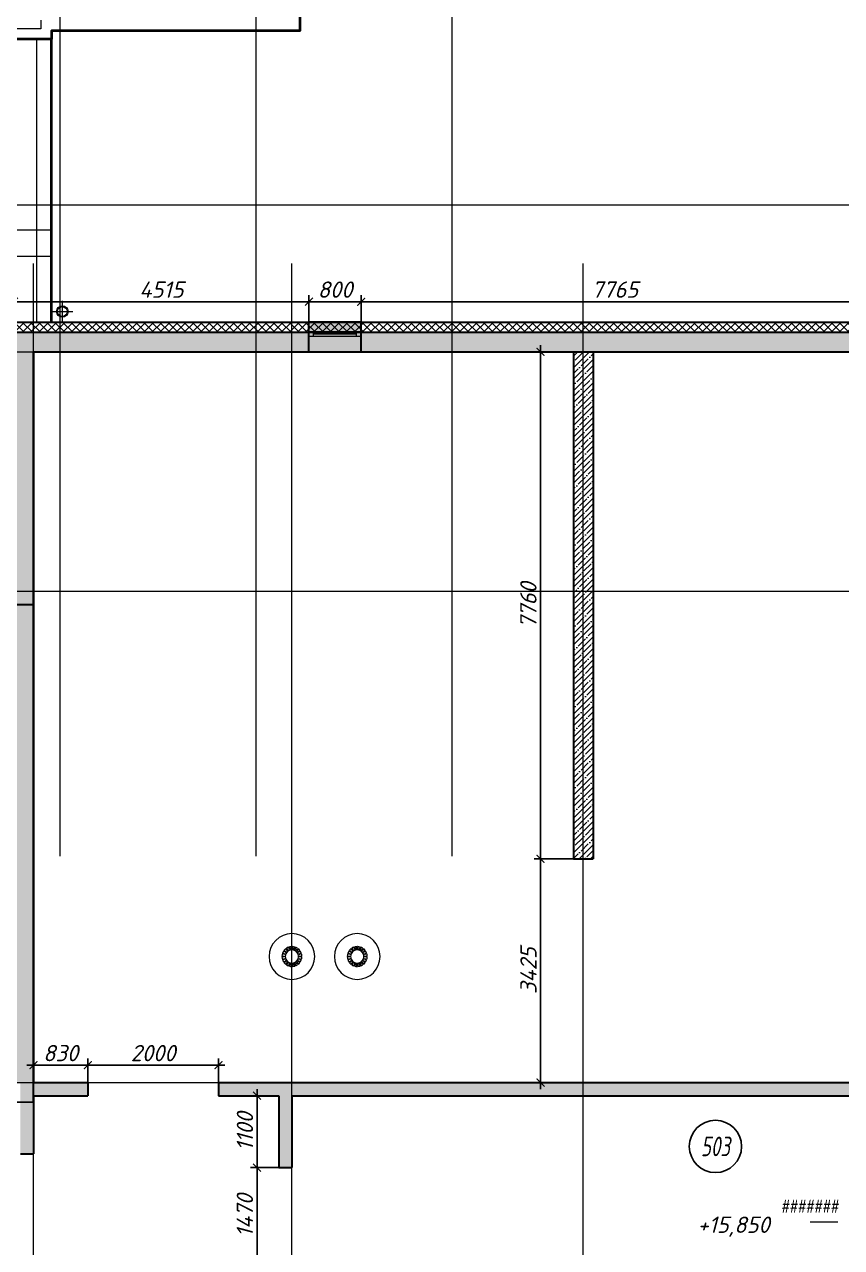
# Model space of a CAD drawing. Extents: x -96705 to 1864084, y -482104 to 235.
# Drawn here: x 1078341 to 1090846, y -138311 to -119592 of the extents above; entities that cross this region are included whole.
import ezdxf
from ezdxf import colors
from ezdxf.entities.mleader import LeaderData, LeaderLine
from ezdxf.enums import TextEntityAlignment as Align
from ezdxf.math import Vec2, Vec3

# ---------------------------------------------------------------- set-up
doc = ezdxf.new("R2010")
doc.units = 0
doc.header["$LTSCALE"] = 100
doc.header["$PDMODE"] = 1
doc.header["$PDSIZE"] = 200
for name, pattern in [('ACAD_ISO02W100', [15, 12, -3]), ('CENTER', [2, 1.25, -0.25, 0.25, -0.25]), ('HIDDEN', [6, 4, -2])]:
    doc.linetypes.add(name, pattern=pattern)
doc.layers.get('Defpoints').update_dxf_attribs({"color": 42})
for name, color, linetype, lineweight in [('18_АР_Водостоки', 7, 'Continuous', 18), ('АР_Маркер экспликации', 239, 'Continuous', 13), ('АР_Навесной фасад', 5, 'Continuous', 5), ('АР_Номер помещения', 1, 'Continuous', 25), ('АР_Окна БЛОК', 250, 'Continuous', 13), ('АР_Оси', 193, 'Continuous', 9), ('АР_Отметки', 250, 'Continuous', 15), ('АР_Помещения_площадь', 19, 'Continuous', 9), ('АР_Сущ Несущая стена', 202, 'Continuous', 30), ('АР_Утеплитель', 250, 'Continuous', 9), ('АР_Штриховка монолит', 250, 'Continuous', 9), ('ОБОРУДОВАНИЕ', 253, 'Continuous', 5), ('перекр 0.3', 181, 'Continuous', 30), ('пунктир', 251, 'Continuous', 13)]:
    doc.layers.add(name, color=color, linetype=linetype, lineweight=lineweight)
doc.styles.add('ISOCPEUR', font='isocpeui.ttf', dxfattribs={"height": 250})
doc.styles.get("Standard").update_dxf_attribs({"font": 'arial.ttf'})
doc.dimstyles.new('R_100', dxfattribs={"dimtxt": 270, "dimasz": 120, "dimexe": 100, "dimexo": 0, "dimgap": 60, "dimtad": 1, "dimdec": 0, "dimrnd": 5, "dimzin": 0, "dimdsep": 46, "dimtxsty": 'ISOCPEUR', "dimblk": 'ARCHTICK', "dimcen": 0, "dimdle": 100, "dimclrd": 256, "dimclre": 256, "dimclrt": 256, "dimadec": 0, "dimazin": 0, "dimtfac": 2, "dimtdec": 0, "dimtofl": 0, "dimtmove": 1, "dimatfit": 3, "dimfxl": 1, "dimtvp": 3, "dimtolj": 1, "dimtzin": 0, "dimarcsym": 0})
pattern_1 = [(45, (116217.33, -106593.18), (-61.871843, 61.871843), []), (135, (116217.33, -106593.18), (-61.871843, -61.871843), [])]
pattern_2 = [(45, (731759.35, -210952.4), (-88.388348, 88.388348), []), (45, (731847.74, -210952.4), (-88.388348, 88.388348), [156.25, -31.25, 0, -31.25])]

# ---------------------------------------------------------------- blocks, each defined once
blk = doc.blocks.new('_ArchTick')
at = {"color": 8, "linetype": 'ByBlock', "const_width": 0.15}
blk.add_lwpolyline([(-0.5, -0.5), (0.5, 0.5)], dxfattribs=at)
blk = doc.blocks.new('*D1094')
at = {"layer": 'Defpoints', "color": 8, "lineweight": -2, "ltscale": 100, "transparency": 16777216}
for p, q in [((1081900, -136987), (1081900, -138657)), ((1082234, -137087), (1081800, -137087)), ((1082234, -138557), (1081800, -138557))]:
    blk.add_line(p, q, dxfattribs=at)
at = {"layer": 'Defpoints', "color": 0, "ltscale": 100, "transparency": 16777216}
for p in [(1082234, -137087), (1081900, -138557), (1082234, -138557)]:
    blk.add_point(p, dxfattribs=at)
at = {"layer": 'Defpoints', "color": 8, "lineweight": -2, "ltscale": 100, "transparency": 16777216, "xscale": 120, "yscale": 120, "zscale": 120}
for p, rotation in [((1081900, -137087), 90), ((1081900, -138557), 270)]:
    blk.add_blockref('_ArchTick', p, dxfattribs=dict(at, rotation=rotation))
at = {"layer": 'Defpoints', "color": 8, "lineweight": 30, "ltscale": 100, "transparency": 16777216, "insert": (1081714, -137822), "char_height": 250, "attachment_point": 5, "rotation": 90, "style": 'ISOCPEUR'}
blk.add_mtext('\\A1;1470', dxfattribs=at)
blk = doc.blocks.new('*D1096')
at = {"layer": 'Defpoints', "color": 8, "lineweight": -2, "ltscale": 100, "transparency": 16777216}
for p, q in [((1081900, -135887), (1081900, -137187)), ((1082234, -135987), (1081800, -135987)), ((1082234, -137087), (1081800, -137087))]:
    blk.add_line(p, q, dxfattribs=at)
at = {"layer": 'Defpoints', "color": 0, "ltscale": 100, "transparency": 16777216}
for p in [(1082234, -135987), (1081900, -137087), (1082234, -137087)]:
    blk.add_point(p, dxfattribs=at)
at = {"layer": 'Defpoints', "color": 8, "lineweight": -2, "ltscale": 100, "transparency": 16777216, "xscale": 120, "yscale": 120, "zscale": 120}
for p, rotation in [((1081900, -135987), 90), ((1081900, -137087), 270)]:
    blk.add_blockref('_ArchTick', p, dxfattribs=dict(at, rotation=rotation))
at = {"layer": 'Defpoints', "color": 8, "lineweight": 30, "ltscale": 100, "transparency": 16777216, "insert": (1081715, -136537), "char_height": 250, "attachment_point": 5, "rotation": 90, "style": 'ISOCPEUR'}
blk.add_mtext('\\A1;1100', dxfattribs=at)
blk = doc.blocks.new('*D1097')
at = {"layer": 'Defpoints', "color": 8, "lineweight": -2, "ltscale": 100, "transparency": 16777216}
for p, q in [((1078379, -135520), (1079409, -135520)), ((1078479, -135787), (1078479, -135420)), ((1079309, -135787), (1079309, -135420))]:
    blk.add_line(p, q, dxfattribs=at)
at = {"layer": 'Defpoints', "color": 0, "ltscale": 100, "transparency": 16777216}
for p in [(1079309, -135520), (1078479, -135787), (1079309, -135787)]:
    blk.add_point(p, dxfattribs=at)
at = {"layer": 'Defpoints', "color": 8, "lineweight": -2, "ltscale": 100, "transparency": 16777216, "xscale": 120, "yscale": 120, "zscale": 120, "rotation": 180}
blk.add_blockref('_ArchTick', (1078479, -135520), dxfattribs=at)
at = {"layer": 'Defpoints', "color": 8, "lineweight": -2, "ltscale": 100, "transparency": 16777216, "xscale": 120, "yscale": 120, "zscale": 120}
blk.add_blockref('_ArchTick', (1079309, -135520), dxfattribs=at)
at = {"layer": 'Defpoints', "color": 8, "lineweight": 30, "ltscale": 100, "transparency": 16777216, "insert": (1078894, -135335), "char_height": 250, "attachment_point": 5, "style": 'ISOCPEUR'}
blk.add_mtext('\\A1;830', dxfattribs=at)
blk = doc.blocks.new('*D1098')
at = {"layer": 'Defpoints', "color": 8, "lineweight": -2, "ltscale": 100, "transparency": 16777216}
for p, q in [((1079209, -135520), (1081409, -135520)), ((1079309, -135787), (1079309, -135420)), ((1081309, -135787), (1081309, -135420))]:
    blk.add_line(p, q, dxfattribs=at)
at = {"layer": 'Defpoints', "color": 0, "ltscale": 100, "transparency": 16777216}
for p in [(1081309, -135520), (1079309, -135787), (1081309, -135787)]:
    blk.add_point(p, dxfattribs=at)
at = {"layer": 'Defpoints', "color": 8, "lineweight": -2, "ltscale": 100, "transparency": 16777216, "xscale": 120, "yscale": 120, "zscale": 120, "rotation": 180}
blk.add_blockref('_ArchTick', (1079309, -135520), dxfattribs=at)
at = {"layer": 'Defpoints', "color": 8, "lineweight": -2, "ltscale": 100, "transparency": 16777216, "xscale": 120, "yscale": 120, "zscale": 120}
blk.add_blockref('_ArchTick', (1081309, -135520), dxfattribs=at)
at = {"layer": 'Defpoints', "color": 8, "lineweight": 30, "ltscale": 100, "transparency": 16777216, "insert": (1080309, -135335), "char_height": 250, "attachment_point": 5, "style": 'ISOCPEUR'}
blk.add_mtext('\\A1;2000', dxfattribs=at)
blk = doc.blocks.new('*D1099')
at = {"layer": 'Defpoints', "color": 8, "lineweight": -2, "ltscale": 100, "transparency": 16777216}
for p, q in [((1086239, -132262), (1086239, -135887)), ((1086744, -132362), (1086139, -132362)), ((1086744, -135787), (1086139, -135787))]:
    blk.add_line(p, q, dxfattribs=at)
at = {"layer": 'Defpoints', "color": 0, "ltscale": 100, "transparency": 16777216}
for p in [(1086744, -132362), (1086239, -135787), (1086744, -135787)]:
    blk.add_point(p, dxfattribs=at)
at = {"layer": 'Defpoints', "color": 8, "lineweight": -2, "ltscale": 100, "transparency": 16777216, "xscale": 120, "yscale": 120, "zscale": 120}
for p, rotation in [((1086239, -132362), 90), ((1086239, -135787), 270)]:
    blk.add_blockref('_ArchTick', p, dxfattribs=dict(at, rotation=rotation))
at = {"layer": 'Defpoints', "color": 8, "lineweight": 30, "ltscale": 100, "transparency": 16777216, "insert": (1086054, -134074), "char_height": 250, "attachment_point": 5, "rotation": 90, "style": 'ISOCPEUR'}
blk.add_mtext('\\A1;3425', dxfattribs=at)
blk = doc.blocks.new('*D1100')
at = {"layer": 'Defpoints', "color": 8, "lineweight": -2, "ltscale": 100, "transparency": 16777216}
for p, q in [((1086744, -124602), (1086139, -124602)), ((1086239, -132462), (1086239, -124502)), ((1086744, -132362), (1086139, -132362))]:
    blk.add_line(p, q, dxfattribs=at)
at = {"layer": 'Defpoints', "color": 0, "ltscale": 100, "transparency": 16777216}
for p in [(1086239, -124602), (1086744, -124602), (1086744, -132362)]:
    blk.add_point(p, dxfattribs=at)
at = {"layer": 'Defpoints', "color": 8, "lineweight": -2, "ltscale": 100, "transparency": 16777216, "xscale": 120, "yscale": 120, "zscale": 120}
for p, rotation in [((1086239, -124602), 90), ((1086239, -132362), 270)]:
    blk.add_blockref('_ArchTick', p, dxfattribs=dict(at, rotation=rotation))
at = {"layer": 'Defpoints', "color": 8, "lineweight": 30, "ltscale": 100, "transparency": 16777216, "insert": (1086053, -128482), "char_height": 250, "attachment_point": 5, "rotation": 90, "style": 'ISOCPEUR'}
blk.add_mtext('\\A1;7760', dxfattribs=at)
blk = doc.blocks.new('*D1101')
at = {"layer": 'Defpoints', "color": 8, "lineweight": -2, "ltscale": 100, "transparency": 16777216}
for p, q in [((1078079, -123835), (1082794, -123835)), ((1078179, -124302), (1078179, -123735)), ((1082694, -124302), (1082694, -123735))]:
    blk.add_line(p, q, dxfattribs=at)
at = {"layer": 'Defpoints', "color": 0, "ltscale": 100, "transparency": 16777216}
for p in [(1082694, -123835), (1078179, -124302), (1082694, -124302)]:
    blk.add_point(p, dxfattribs=at)
at = {"layer": 'Defpoints', "color": 8, "lineweight": -2, "ltscale": 100, "transparency": 16777216, "xscale": 120, "yscale": 120, "zscale": 120, "rotation": 180}
blk.add_blockref('_ArchTick', (1078179, -123835), dxfattribs=at)
at = {"layer": 'Defpoints', "color": 8, "lineweight": -2, "ltscale": 100, "transparency": 16777216, "xscale": 120, "yscale": 120, "zscale": 120}
blk.add_blockref('_ArchTick', (1082694, -123835), dxfattribs=at)
at = {"layer": 'Defpoints', "color": 8, "lineweight": 30, "ltscale": 100, "transparency": 16777216, "insert": (1080436, -123650), "char_height": 250, "attachment_point": 5, "style": 'ISOCPEUR'}
blk.add_mtext('\\A1;4515', dxfattribs=at)
blk = doc.blocks.new('*D656')
at = {"layer": 'Defpoints', "color": 8, "lineweight": -2, "ltscale": 100, "transparency": 16777216}
for p, q in [((1082594, -123835), (1083594, -123835)), ((1082694, -124142), (1082694, -123735)), ((1083494, -124464), (1083494, -123735))]:
    blk.add_line(p, q, dxfattribs=at)
at = {"layer": 'Defpoints', "color": 0, "ltscale": 100, "transparency": 16777216}
for p in [(1083494, -123835), (1082694, -124142), (1083494, -124464)]:
    blk.add_point(p, dxfattribs=at)
at = {"layer": 'Defpoints', "color": 8, "lineweight": -2, "ltscale": 100, "transparency": 16777216, "xscale": 120, "yscale": 120, "zscale": 120, "rotation": 180}
blk.add_blockref('_ArchTick', (1082694, -123835), dxfattribs=at)
at = {"layer": 'Defpoints', "color": 8, "lineweight": -2, "ltscale": 100, "transparency": 16777216, "xscale": 120, "yscale": 120, "zscale": 120}
blk.add_blockref('_ArchTick', (1083494, -123835), dxfattribs=at)
at = {"layer": 'Defpoints', "color": 8, "lineweight": 30, "ltscale": 100, "transparency": 16777216, "insert": (1083094, -123650), "char_height": 250, "attachment_point": 5, "style": 'ISOCPEUR'}
blk.add_mtext('\\A1;800', dxfattribs=at)
blk = doc.blocks.new('*D1102')
at = {"layer": 'Defpoints', "color": 8, "lineweight": -2, "ltscale": 100, "transparency": 16777216}
for p, q in [((1091359, -123835), (1083394, -123835)), ((1083494, -124142), (1083494, -123735)), ((1091259, -124142), (1091259, -123735))]:
    blk.add_line(p, q, dxfattribs=at)
at = {"layer": 'Defpoints', "color": 0, "ltscale": 100, "transparency": 16777216}
for p in [(1083494, -123835), (1083494, -124142), (1091259, -124142)]:
    blk.add_point(p, dxfattribs=at)
at = {"layer": 'Defpoints', "color": 8, "lineweight": -2, "ltscale": 100, "transparency": 16777216, "xscale": 120, "yscale": 120, "zscale": 120, "rotation": 180}
blk.add_blockref('_ArchTick', (1083494, -123835), dxfattribs=at)
at = {"layer": 'Defpoints', "color": 8, "lineweight": -2, "ltscale": 100, "transparency": 16777216, "xscale": 120, "yscale": 120, "zscale": 120}
blk.add_blockref('_ArchTick', (1091259, -123835), dxfattribs=at)
at = {"layer": 'Defpoints', "color": 8, "lineweight": 30, "ltscale": 100, "transparency": 16777216, "insert": (1087376, -123649), "char_height": 250, "attachment_point": 5, "style": 'ISOCPEUR'}
blk.add_mtext('\\A1;7765', dxfattribs=at)
blk = doc.blocks.new('_DotSmall')
at = {"color": 0, "linetype": 'ByBlock', "const_width": 0.5}
blk.add_lwpolyline([(-0.0625, 0, 1), (0.0625, 0, 1)], format="xyb", close=True, dxfattribs=at)
blk = doc.blocks.new('M_Сток крыши - Сетчатый фильтр 380 мм - Слив 200 мм 2-3193379-Кровля')
at = {"layer": 'ОБОРУДОВАНИЕ', "color": 8, "lineweight": 20, "flags": 128}
for points in [[(-152, 9), (-132, 9), (-112, 9)], [(-108, 31), (-127, 37), (-146, 44)], [(-142, 56), (-123, 49), (-104, 43)], [(-93, 63), (-109, 74), (-126, 86)], [(-118, 96), (-102, 85), (-86, 73)], [(-70, 88), (-82, 104), (-93, 120)], [(-83, 128), (-71, 112), (-59, 95)], [(-40, 105), (-46, 124), (-52, 143)], [(-40, 147), (-34, 128), (-28, 109)], [(-6, 112), (-6, 132), (-6, 152)], [(6, 152), (6, 132), (6, 112)], [(28, 109), (34, 128), (40, 147)], [(52, 143), (46, 124), (40, 105)], [(59, 95), (71, 112), (83, 128)], [(93, 120), (82, 104), (70, 88)], [(86, 73), (102, 85), (118, 96)], [(126, 86), (109, 74), (93, 63)], [(104, 43), (123, 49), (142, 56)], [(146, 44), (127, 37), (108, 31)], [(112, 9), (132, 9), (152, 9)], [(-112, -4), (-132, -4), (-152, -4)], [(-147, -38), (-128, -32), (-109, -26)], [(-106, -38), (-125, -44), (-144, -51)], [(-128, -82), (-112, -71), (-96, -59)], [(-88, -69), (-105, -81), (-121, -93)], [(-96, -118), (-84, -102), (-72, -86)], [(-62, -94), (-74, -110), (-86, -126)], [(-54, -143), (-48, -124), (-42, -104)], [(-29, -108), (-36, -128), (-42, -147)], [(-6, -152), (-6, -132), (-6, -112)], [(6, -112), (6, -132), (6, -152)], [(42, -147), (36, -128), (29, -108)], [(42, -104), (48, -124), (54, -143)], [(86, -126), (74, -110), (62, -94)], [(72, -86), (84, -102), (96, -118)], [(121, -93), (105, -81), (88, -69)], [(96, -59), (112, -71), (128, -82)], [(144, -51), (125, -44), (106, -38)], [(109, -26), (128, -32), (147, -38)], [(152, -4), (132, -4), (112, -4)]]:
    blk.add_lwpolyline(points, dxfattribs=at)
at = {"layer": 'ОБОРУДОВАНИЕ', "color": 8, "lineweight": 20}
for radius, start, end in [(350, 360, 180), (152, 163.3962, 176.5684), (152, 145.5443, 158.6195), (152, 127.775, 140.7677), (112, 175.3454, 180), (112, 157.4148, 163.893), (102, 360, 180), (112, 139.6161, 146.0938), (152, 110.0657, 122.9987), (112, 121.9295, 128.4067), (152, 92.388, 105.2896), (112, 104.3243, 110.801), (112, 86.7618, 93.2382), (152, 74.7104, 87.612), (112, 69.199, 75.6757), (152, 57.0013, 69.9343), (112, 51.5933, 58.0705), (112, 33.9062, 40.3839), (152, 39.2323, 52.225), (112, 16.107, 22.5852), (112, 360, 4.6546), (152, 21.3805, 34.4557), (152, 3.4316, 16.6038), (350, 180, 360), (152, 181.3452, 194.6195), (152, 199.3962, 212.7677), (152, 217.5443, 230.9987), (112, 180, 181.8238), (112, 193.4148, 199.893), (102, 180, 360), (112, 211.6161, 218.0938), (152, 235.775, 249.2896), (112, 229.9295, 236.4067), (112, 248.3243, 254.801), (152, 254.0657, 267.612), (112, 266.7618, 273.2382), (152, 272.388, 285.9343), (112, 285.199, 291.6757), (152, 290.7104, 304.225), (112, 303.5933, 310.0705), (112, 321.9062, 328.3839), (152, 309.0013, 322.4557), (112, 340.107, 346.5852), (112, 358.1762, 360), (152, 327.2323, 340.6038), (152, 345.3805, 358.6548)]:
    blk.add_arc((0, 0), radius, start, end, dxfattribs=at)
blk = doc.blocks.new('*U529')
at = {"layer": 'АР_Номер помещения', "color": 8}
blk.add_circle((-16689, 2922), 400, dxfattribs=at)
at = {"layer": 'АР_Помещения_площадь', "color": 8}
blk.add_line((-14818, 1761), (-15240, 1761), dxfattribs=at)
at = {"color": 8, "style": 'ISOCPEUR', "width": 0.7, "flags": 1}
blk.add_attdef('КАТЕГОРИЯ', (-499, -2092), '', height=250, dxfattribs=at)
at = {"layer": 'АР_Номер помещения', "color": 8, "style": 'ISOCPEUR', "width": 0.7}
blk.add_attdef('НОМЕР_ПОМЕЩЕНИЯ', text='', height=300, dxfattribs=at).set_placement((-16689, 2922), align=Align.MIDDLE_CENTER)
at = {"layer": 'АР_Помещения_площадь', "color": 8, "style": 'ISOCPEUR', "width": 0.7}
blk.add_attdef('ПЛОЩАДЬ_ПОМЕЩЕНИЯ', text='', height=200, dxfattribs=at).set_placement((-14813, 2007), align=Align.MIDDLE_RIGHT)
at = {"layer": 'АР_Помещения_площадь', "color": 8, "lineweight": 30, "width": 0.7, "flags": 104}
blk.add_attdef('ИМЯ_ПОМЕЩЕНИЯ', text='', height=100, dxfattribs=at).set_placement((158, 1217), align=Align.MIDDLE_CENTER)
blk = doc.blocks.new('*U417')
h = blk.add_hatch(color=8)
h.dxf.hatch_style = 1
h.paths.add_polyline_path([(-800, -240), (0, -240), (0, 220), (-800, 220)])
at = {"color": 8, "lineweight": 30}
for p, q in [((-800, -240), (-800, 220)), ((0, -240), (0, 220))]:
    blk.add_line(p, q, dxfattribs=at)
at = {"color": 8}
for p, q in [((0, 220), (-800, 220)), ((-800, 70), (0, 70)), ((-800, 0), (0, 0)), ((-730, 0), (-730, 70)), ((-730, 35), (-70, 35)), ((-70, 0), (-70, 70)), ((-800, -240), (0, -240)), ((-800, -240), (-800, -240)), ((-800, -240), (-800, -240)), ((0, -240), (0, -240)), ((0, -240), (0, -240))]:
    blk.add_line(p, q, dxfattribs=at)

msp = doc.modelspace()

# ---------------------------------------------------------------- hatches: boundary and pattern name
at = {"layer": 'АР_Утеплитель', "ltscale": 100}
h = msp.add_hatch(dxfattribs=at)
h.set_pattern_fill('ANSI37', color=8, scale=700)
h.set_pattern_definition(pattern_1)
edge = h.paths.add_edge_path()
edge.add_line((1100304.2, -144706.7), (1100454.7, -144706.7))
edge.add_arc((1095664.7, -144409.7), 4799.2, 356.45146, 359.43836)
edge.add_line((1100463.7, -144456.7), (1108699, -144456.7))
edge.add_line((1108699, -144456.7), (1108699, -149646.7))
edge.add_line((1108699, -149646.7), (1116579, -149646.7))
edge.add_line((1116579, -149646.7), (1116579, -155996.7))
edge.add_line((1116579, -155996.7), (1129978.9, -155996.7))
edge.add_line((1129978.9, -155996.7), (1129979, -145986.7))
edge.add_line((1129979, -145986.7), (1123629, -145986.7))
edge.add_line((1123629, -145986.7), (1123629, -128116.7))
edge.add_line((1123629, -128116.7), (1113129, -128116.7))
edge.add_line((1113129, -128116.7), (1113129, -124151.7))
edge.add_line((1113129, -124151.7), (1078029, -124151.7))
edge.add_line((1078029, -124151.7), (1078029, -128116.7))
edge.add_line((1078029, -128116.7), (1073203.8, -128116.7))
edge.add_line((1073203.8, -128116.7), (1073203.8, -128266.7))
edge.add_line((1073203.8, -128266.7), (1078179, -128266.7))
edge.add_line((1078179, -128266.7), (1078179, -124301.7))
edge.add_line((1078179, -124301.7), (1112979, -124301.7))
edge.add_line((1112979, -124301.7), (1112979, -128266.7))
edge.add_line((1112979, -128266.7), (1123479, -128266.7))
edge.add_line((1123479, -128266.7), (1123479, -146136.7))
edge.add_line((1123479, -146136.7), (1129829, -146136.7))
edge.add_line((1129829, -146136.7), (1129828.9, -155846.7))
edge.add_line((1129828.9, -155846.7), (1116729, -155846.7))
edge.add_line((1116729, -155846.7), (1116729, -149496.7))
edge.add_line((1116729, -149496.7), (1108849, -149496.7))
edge.add_line((1108849, -149496.7), (1108849, -144306.7))
edge.add_line((1108849, -144306.7), (1100313.7, -144306.7))
edge.add_arc((1095501.5, -144393.2), 4812.9, -3.73457, 1.02993, ccw=False)
h = msp.add_hatch(dxfattribs=at)
h.set_pattern_fill('ANSI37', color=8, scale=700)
h.set_pattern_definition(pattern_1)
edge = h.paths.add_edge_path()
edge.add_line((1090851.3, -144706.2), (1091001.4, -144706.7))
edge.add_arc((1056818.1, -144506.7), 34183.8, 359.66478, 360.33522)
edge.add_line((1091001.4, -144306.7), (1082434, -144306.7))
edge.add_line((1082434, -144306.7), (1082434, -149496.7))
edge.add_line((1082434, -149496.7), (1074314, -149496.7))
edge.add_line((1074314, -149496.7), (1074314, -155846.7))
edge.add_line((1074314, -155846.7), (1061214, -155846.7))
edge.add_line((1061214, -155846.7), (1061213.9, -146136.7))
edge.add_line((1061213.9, -146136.7), (1067564, -146136.7))
edge.add_line((1067564, -146136.7), (1067564, -128266.7))
edge.add_line((1067564, -128266.7), (1078179, -128266.7))
edge.add_line((1078179, -128266.7), (1078179, -128116.7))
edge.add_line((1078179, -128116.7), (1067414, -128116.7))
edge.add_line((1067414, -128116.7), (1067414, -145986.7))
edge.add_line((1067414, -145986.7), (1061063.9, -145986.7))
edge.add_line((1061063.9, -145986.7), (1061064, -155996.7))
edge.add_line((1061064, -155996.7), (1074464, -155996.7))
edge.add_line((1074464, -155996.7), (1074464, -149646.7))
edge.add_line((1074464, -149646.7), (1082584, -149646.7))
edge.add_line((1082584, -149646.7), (1082584, -144456.7))
edge.add_line((1082584, -144456.7), (1090851.4, -144456.7))
edge.add_arc((86893.9, -144519.1), 1003957.4, -0.0106768, 0.0035589, ccw=False)
at = {"layer": 'АР_Штриховка монолит', "ltscale": 100}
h = msp.add_hatch(dxfattribs=at)
h.set_pattern_fill('ANSI35', color=8, scale=500)
h.set_pattern_definition(pattern_2)
h.paths.add_polyline_path([(1079309, -135986.7), (1079309, -135786.7), (1078479, -135786.7), (1078479, -124601.7), (1112679, -124601.7), (1112679, -124301.7), (1078179, -124301.7), (1078179, -128266.7), (1078179, -128466.7), (1078179, -135786.7), (1078279, -135786.7), (1078279, -136876.7), (1078479, -136876.7), (1078479, -135986.7)])
h.paths.add_polyline_path([(1081309, -135786.7), (1081309, -135986.7), (1082234, -135986.7), (1082234, -137086.7), (1082434, -137086.7), (1082434, -135986.7), (1101724, -135986.7), (1101724, -135786.7)])
h = msp.add_hatch(dxfattribs=at)
h.set_pattern_fill('ANSI35', color=8, scale=500)
h.set_pattern_definition(pattern_2)
h.paths.add_polyline_path([(1087044, -124601.7), (1086744, -124601.7), (1086744, -132362.1), (1087044, -132362.1)])

# ---------------------------------------------------------------- linework, layer by layer
at = {"layer": '18_АР_Водостоки', "color": 8}
for p, q in [((1078920.4, -123823.2), (1078920.4, -124147.1)), ((1078758.4, -123985.2), (1079082.4, -123985.2))]:
    msp.add_line(p, q, dxfattribs=at)
for radius in [88.3, 75]:
    msp.add_circle((1078920.4, -123985.2), radius, dxfattribs=at)
at = {"layer": 'Defpoints', "color": 8, "lineweight": 30, "ltscale": 100}
msp.add_lwpolyline([(1061414, -155646.7), (1061414, -146336.7), (1067764, -146336.7), (1067764, -128466.7), (1073998.2, -128466.7), (1074139, -136000.4), (1078479, -136086.7), (1078479, -124601.7), (1112679, -124601.7)], dxfattribs=at)
at = {"layer": 'АР_Навесной фасад', "color": 8, "lineweight": 40, "ltscale": 100}
msp.add_line((1078752.5, -124141.7), (1078752.5, -119816.7), dxfattribs=at)
at = {"layer": 'АР_Навесной фасад', "color": 8, "ltscale": 100}
for p, q in [((1078019, -124141.7), (1113139, -124141.7)), ((1078029, -124151.7), (1113129, -124151.7))]:
    msp.add_line(p, q, dxfattribs=at)
at = {"layer": 'АР_Навесной фасад', "color": 8, "lineweight": 40, "ltscale": 100}
msp.add_lwpolyline([(1082552.7, -111346.7), (1082552.7, -119686.7), (1078752.5, -119686.7), (1078752.5, -119816.7), (1073362.5, -119816.7), (1073362.5, -128106.7), (1068317.1, -128106.7), (1067780.6, -128106.7), (1067402.7, -128106.7), (1067402.7, -129066.7), (1060402.5, -129066.7), (1060402.5, -104771.7)], dxfattribs=at)
at = {"layer": 'АР_Оси', "color": 8, "linetype": 'CENTER', "ltscale": 1000}
for p, q in [((1078883.9, -76589.2), (1078883.9, -132321.6)), ((1081883.9, -76589.2), (1081883.9, -132321.6)), ((1084883.9, -76589.2), (1084883.9, -132321.6)), ((1048750.2, -122351.7), (1131928.6, -122351.7)), ((1078479, -157558), (1078479, -123250.5)), ((1082434, -157558), (1082434, -123250.5)), ((1086889, -157558), (1086889, -123250.5)), ((1048750.2, -124601.7), (1131928.6, -124601.7)), ((1048750.2, -128266.7), (1132347.4, -128266.7)), ((1048750.2, -135786.7), (1132347.4, -135786.7)), ((1048750.2, -135786.7), (1132347.4, -135786.7))]:
    msp.add_line(p, q, dxfattribs=at)
at = {"layer": 'АР_Сущ Несущая стена', "color": 8, "ltscale": 100}
for p, q in [((1078179, -124301.7), (1112979, -124301.7)), ((1078479, -124601.7), (1112679, -124601.7)), ((1078479, -124601.7), (1078479, -135786.7)), ((1086744, -124601.7), (1086744, -132362.1)), ((1087044, -124601.7), (1087044, -132362.1)), ((1086744, -132362.1), (1087044, -132362.1)), ((1078479, -135786.7), (1079309, -135786.7)), ((1081309, -135786.7), (1112679, -135786.7)), ((1078479, -135986.7), (1078479, -136876.7)), ((1078479, -135986.7), (1079309, -135986.7)), ((1081309, -135986.7), (1082234, -135986.7)), ((1082234, -135986.7), (1082234, -137086.7)), ((1082434, -135986.7), (1112679, -135986.7)), ((1082434, -135986.7), (1082434, -137086.7)), ((1078279, -136876.7), (1078479, -136876.7)), ((1082234, -137086.7), (1082434, -137086.7))]:
    msp.add_line(p, q, dxfattribs=at)
for points in [[(1091404.7, -144106.7), (1082234, -144106.7), (1082234, -149296.7), (1074114, -149296.7), (1074114.2, -155646.7), (1061414, -155646.7), (1061413.6, -146336.7), (1067764, -146336.7), (1067764, -128466.7), (1078479, -128466.7), (1078479, -124601.7), (1112679, -124601.7)], [(1079309, -135786.7), (1079309, -135986.7)], [(1081309, -135786.7), (1081309, -135986.7)]]:
    msp.add_lwpolyline(points, dxfattribs=at)
at = {"layer": 'перекр 0.3', "color": 8, "linetype": 'HIDDEN', "lineweight": 5, "ltscale": 50}
msp.add_lwpolyline([(1078017.7, -123140.2), (1078752.5, -123140.2), (1078752.5, -122742.4), (1078017.7, -122742.4)], close=True, dxfattribs=at)
at = {"layer": 'пунктир', "color": 8, "linetype": 'ACAD_ISO02W100', "ltscale": 50}
for points in [[(1078592.5, -119526.7), (1078592.5, -119656.7), (1073202.5, -119656.7), (1073202.5, -127946.7), (1068317.1, -127946.7), (1067780.6, -127946.7), (1067242.7, -127946.7), (1067242.7, -128906.7), (1060562.5, -128906.7), (1060562.5, -104611.7)], [(1078529, -124141.7), (1078529, -119816.7)]]:
    msp.add_lwpolyline(points, dxfattribs=at)

# ---------------------------------------------------------------- block references
at = {"layer": 'АР_Маркер экспликации', "color": 8}
ref = msp.add_blockref('*U529', (1105605.1, -139685.6), dxfattribs=at)
ref.add_attrib('НОМЕР_ПОМЕЩЕНИЯ', '503', dxfattribs={"layer": 'АР_Номер помещения', "color": 8, "height": 300, "style": 'ISOCPEUR', "width": 0.7}).set_placement((1088916, -136763.1), align=Align.MIDDLE_CENTER)
ref.add_attrib('ПЛОЩАДЬ_ПОМЕЩЕНИЯ', '#######', dxfattribs={"layer": 'АР_Помещения_площадь', "color": 8, "height": 200, "style": 'ISOCPEUR', "width": 0.7}).set_placement((1090792.2, -137678.5), align=Align.MIDDLE_RIGHT)
at = {"layer": 'АР_Окна БЛОК', "color": 8}
msp.add_blockref('*U417', (1083494, -124361.7), dxfattribs=at)
at = {"layer": 'ОБОРУДОВАНИЕ', "color": 8, "lineweight": 50, "rotation": 270}
for p in [(1082434, -133856.9), (1083434, -133856.9)]:
    msp.add_blockref('M_Сток крыши - Сетчатый фильтр 380 мм - Слив 200 мм 2-3193379-Кровля', p, dxfattribs=at)

# ---------------------------------------------------------------- dimensions: what is measured, and where the dimension line sits
at = {"layer": 'Defpoints', "color": 8, "lineweight": 30, "ltscale": 100}
for base, p1, p2, picture, middle in [((1082694, -123835.4), (1078179, -124301.7), (1082694, -124301.7), '*D1101', (1080436.5, -123650.4)), ((1083494, -123835.4), (1082694, -124141.7), (1083494, -124463.9), '*D656', (1083094, -123650.4)), ((1083494, -123835.4), (1091259, -124141.7), (1083494, -124141.7), '*D1102', (1087376.5, -123648.8)), ((1079309, -135520.4), (1078479, -135786.7), (1079309, -135786.7), '*D1097', (1078894, -135335.4)), ((1081309, -135520.4), (1079309, -135786.7), (1081309, -135786.7), '*D1098', (1080309, -135335.4))]:
    dim = msp.add_linear_dim(base=base, p1=p1, p2=p2, dimstyle='R_100', override={"dimpost": '\\X', "dimclrd": 8, "dimclre": 8, "dimclrt": 8, "dimfxl": 2.5, "dimarcsym": 1}, dxfattribs=at)
    dim.commit()
    dim.dimension.update_dxf_attribs({"geometry": picture, "text_midpoint": middle})
for base, p1, p2, picture, middle in [((1086239.4, -124601.7), (1086744, -132362.1), (1086744, -124601.7), '*D1100', (1086052.7, -128481.9)), ((1086239.4, -135786.7), (1086744, -132362.1), (1086744, -135786.7), '*D1099', (1086054.4, -134074.4)), ((1081900.4, -137086.7), (1082234, -135986.7), (1082234, -137086.7), '*D1096', (1081715.4, -136536.7)), ((1081900.4, -138556.7), (1082234, -137086.7), (1082234, -138556.7), '*D1094', (1081713.7, -137821.7))]:
    dim = msp.add_linear_dim(base=base, p1=p1, p2=p2, angle=90, dimstyle='R_100', override={"dimpost": '\\X', "dimclrd": 8, "dimclre": 8, "dimclrt": 8, "dimfxl": 2.5, "dimarcsym": 1}, dxfattribs=at)
    dim.commit()
    dim.dimension.update_dxf_attribs({"geometry": picture, "text_midpoint": middle})

# ---------------------------------------------------------------- leaders
at = {"layer": 'АР_Отметки', "color": 8}
ml = msp.add_multileader_mtext('Standard', dxfattribs=at)
ml.set_content('+15,850', color=8, style='ISOCPEUR')
ml.set_leader_properties(color=8, linetype='Continuous', lineweight=-1)
ml.set_arrow_properties(name='DOTSMALL')
ml.build(insert=Vec2(0, 0))
ml.multileader.update_dxf_attribs({"has_text_frame": 1, "text_left_attachment_type": 4, "text_right_attachment_type": 4, "dogleg_length": 100, "arrow_head_size": 180})
ctx = ml.context
ctx.base_point, ctx.char_height, ctx.arrow_head_size, ctx.landing_gap_size, ctx.plane_origin = Vec3(1113079.3, -135415), 250, 180, 50, Vec3(1114004.3, -137758.6)
ctx.left_attachment, ctx.right_attachment = 4, 4
notes = []
notes.append((ctx, [(0, (0, 0, 0), (0, 0), (1, 0), 1, [])]))
ctx.mtext.insert, ctx.mtext.width, ctx.mtext.line_spacing_style, ctx.mtext.flow_direction = Vec3(1113129.3, -135081.6), 852.697, 2, 5
ml = msp.add_multileader_mtext('Standard', dxfattribs=at)
ml.set_content('+13,700', color=8, style='ISOCPEUR')
ml.set_leader_properties(color=8, linetype='Continuous', lineweight=-1)
ml.set_arrow_properties(name='DOTSMALL')
ml.build(insert=Vec2(0, 0))
ml.multileader.update_dxf_attribs({"has_text_frame": 1, "text_left_attachment_type": 4, "text_right_attachment_type": 4, "dogleg_length": 100, "arrow_head_size": 180})
ctx = ml.context
ctx.base_point, ctx.char_height, ctx.arrow_head_size, ctx.landing_gap_size, ctx.plane_origin = Vec3(1115774.2, -129058.6), 250, 180, 50, Vec3(1115524.9, -129719.4)
ctx.left_attachment, ctx.right_attachment = 4, 4
notes.append((ctx, [(0, (0, 0, 0), (0, 0), (1, 0), 1, [])]))
ctx.mtext.insert, ctx.mtext.width, ctx.mtext.line_spacing_style, ctx.mtext.flow_direction = Vec3(1115824.2, -128725.2), 852.697, 2, 5
ml = msp.add_multileader_mtext('Standard', dxfattribs=at)
ml.set_content('+19,400', color=8, style='ISOCPEUR')
ml.set_leader_properties(color=8, linetype='Continuous', lineweight=-1)
ml.set_arrow_properties(name='DOTSMALL')
ml.build(insert=Vec2(0, 0))
ml.multileader.update_dxf_attribs({"has_text_frame": 1, "text_left_attachment_type": 4, "text_right_attachment_type": 4, "dogleg_length": 100, "arrow_head_size": 180})
ctx = ml.context
ctx.base_point, ctx.char_height, ctx.arrow_head_size, ctx.landing_gap_size, ctx.plane_origin = Vec3(1213032.1, -134373.2), 250, 180, 50, Vec3(1213035.1, -136560.6)
ctx.left_attachment, ctx.right_attachment = 4, 4
notes.append((ctx, [(0, (0, 0, 0), (0, 0), (1, 0), 1, [])]))
ctx.mtext.insert, ctx.mtext.width, ctx.mtext.defined_height, ctx.mtext.line_spacing_style, ctx.mtext.flow_direction = Vec3(1213082.1, -134039.9), 696.035, 776.5, 2, 5
ml = msp.add_multileader_mtext('Standard', dxfattribs=at)
ml.set_content('+19,400', color=8, style='ISOCPEUR')
ml.set_leader_properties(color=8, linetype='Continuous', lineweight=-1)
ml.set_arrow_properties(name='DOTSMALL')
ml.build(insert=Vec2(0, 0))
ml.multileader.update_dxf_attribs({"has_text_frame": 1, "text_left_attachment_type": 4, "text_right_attachment_type": 4, "dogleg_length": 100, "arrow_head_size": 180})
ctx = ml.context
ctx.base_point, ctx.char_height, ctx.arrow_head_size, ctx.landing_gap_size, ctx.plane_origin = Vec3(1253275.6, -134758.4), 250, 180, 50, Vec3(1253194.2, -136469.1)
ctx.left_attachment, ctx.right_attachment = 4, 4
notes.append((ctx, [(0, (0, 0, 0), (0, 0), (1, 0), 1, [])]))
ctx.mtext.insert, ctx.mtext.width, ctx.mtext.defined_height, ctx.mtext.line_spacing_style, ctx.mtext.flow_direction = Vec3(1253325.6, -134425.1), 696.035, 776.5, 2, 5
ml = msp.add_multileader_mtext('Standard', dxfattribs=at)
ml.set_content('Л.1', color=8, style='ISOCPEUR')
ml.set_leader_properties(color=8, linetype='Continuous', lineweight=-1)
ml.set_arrow_properties(name='DOTSMALL')
ml.build(insert=Vec2(0, 0))
ml.multileader.update_dxf_attribs({"has_text_frame": 1, "text_left_attachment_type": 4, "text_right_attachment_type": 4, "dogleg_length": 100, "arrow_head_size": 180})
ctx = ml.context
ctx.base_point, ctx.char_height, ctx.arrow_head_size, ctx.landing_gap_size, ctx.plane_origin = Vec3(1113206.5, -129925.9, 0), 250, 180, 50, Vec3(1100310.4, -142466.7, 0)
ctx.left_attachment, ctx.right_attachment = 4, 4
notes.append((ctx, [(0, (0, 0, 0), (0, 0), (1, 0), 1, [])]))
ctx.mtext.insert, ctx.mtext.width, ctx.mtext.line_spacing_style, ctx.mtext.flow_direction = Vec3(1113256.5, -129592.5, 0), 852.697, 2, 5
ml = msp.add_multileader_mtext('Standard', dxfattribs=at)
ml.set_content('+15,850', color=8, style='ISOCPEUR')
ml.set_leader_properties(color=8, linetype='Continuous', lineweight=-1)
ml.set_arrow_properties(name='DOTSMALL')
ml.build(insert=Vec2(0, 0))
ml.multileader.update_dxf_attribs({"has_text_frame": 1, "text_left_attachment_type": 4, "text_right_attachment_type": 4, "dogleg_length": 100, "arrow_head_size": 180})
ctx = ml.context
ctx.base_point, ctx.char_height, ctx.arrow_head_size, ctx.landing_gap_size, ctx.plane_origin = Vec3(1088590.4, -138170.4), 250, 180, 50, Vec3(1089515.4, -140514)
ctx.left_attachment, ctx.right_attachment = 4, 4
notes.append((ctx, [(0, (0, 0, 0), (0, 0), (1, 0), 1, [])]))
ctx.mtext.insert, ctx.mtext.width, ctx.mtext.line_spacing_style, ctx.mtext.flow_direction = Vec3(1088640.4, -137837.1), 852.697, 2, 5
for ctx, leaders in notes:
    for number, flags, end, landing, length, lines in leaders:
        leader = LeaderData()
        leader.index, (leader.has_last_leader_line, leader.has_dogleg_vector, leader.attachment_direction) = number, flags
        leader.last_leader_point, leader.dogleg_vector, leader.dogleg_length = Vec3(end), Vec3(landing), length
        for number, points, colour, breaks in lines:
            line = LeaderLine()
            line.index, line.vertices, line.color, line.breaks = number, Vec3.list(points), colors.encode_raw_color(colour), breaks
            leader.lines.append(line)
        ctx.leaders.append(leader)

doc.saveas('drawing.dxf')
